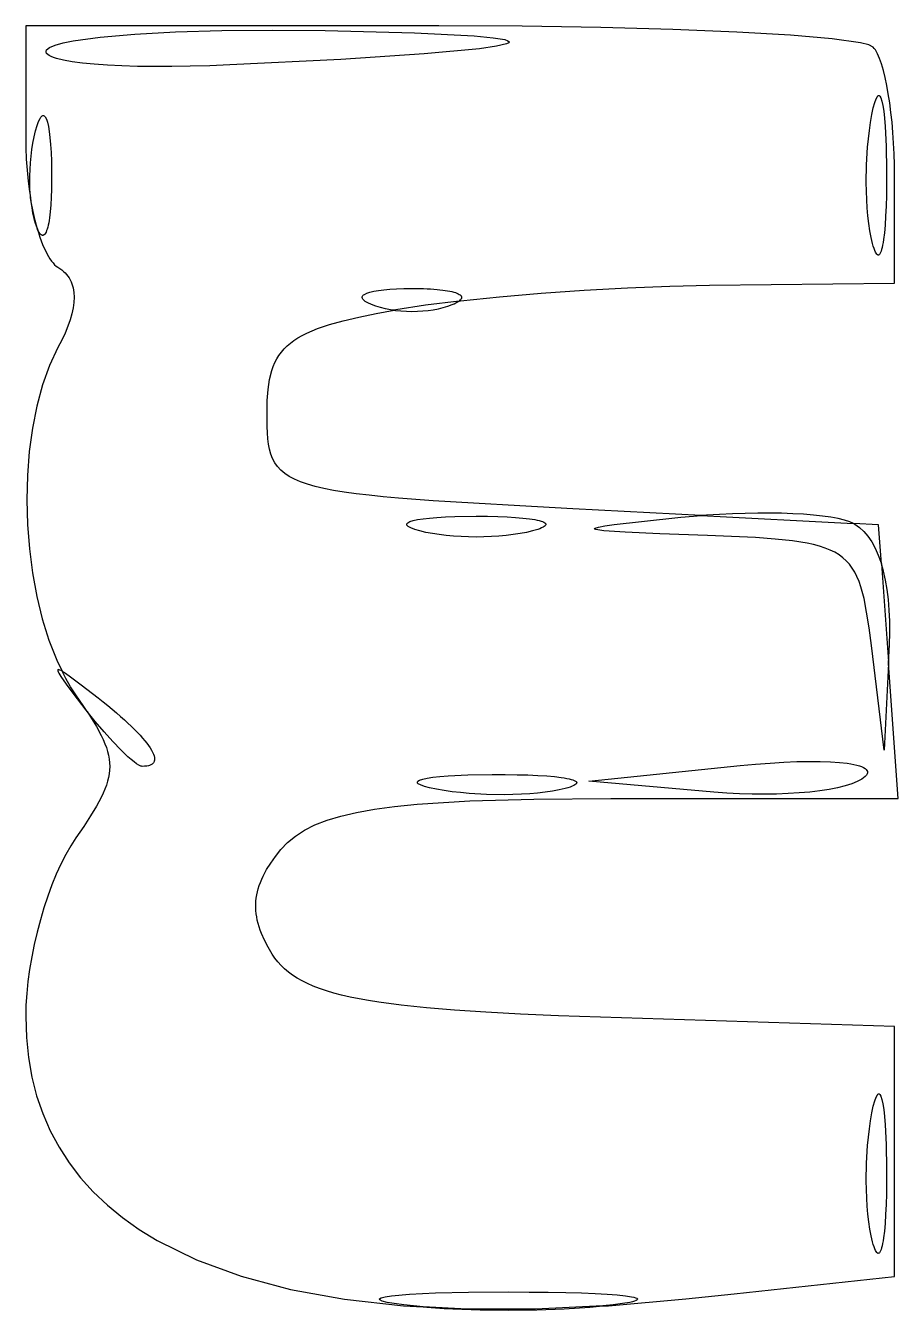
# Model space of a CAD drawing. Extents: x 70.3 to 133.4, y -81.7 to -32.
# Drawn here: x 76.3237 to 76.5389, y -64.9423 to -64.6257 of the extents above; entities that cross this region are included whole.
import ezdxf

# ---------------------------------------------------------------- set-up
doc = ezdxf.new("R2010")
doc.units = 0
doc.layers.add('BLACK', color=7, linetype='CONTINUOUS')

msp = doc.modelspace()

# ---------------------------------------------------------------- linework, layer by layer
at = {"layer": 'BLACK', "linetype": 'CONTINUOUS'}
for p, q in [((76.323661, -64.625686), (76.323661, -64.652999)), ((76.425525, -64.625686), (76.323661, -64.625686)), ((76.446095, -64.625794), (76.425525, -64.625686)), ((76.465495, -64.626104), (76.446095, -64.625794)), ((76.483283, -64.626593), (76.465495, -64.626104)), ((76.332867, -64.629928), (76.335401, -64.629422)), ((76.335401, -64.629422), (76.342042, -64.628521)), ((76.342042, -64.628521), (76.350546, -64.627784)), ((76.350546, -64.627784), (76.360631, -64.627232)), ((76.360631, -64.627232), (76.372014, -64.626883)), ((76.372014, -64.626883), (76.384415, -64.626758)), ((76.384415, -64.626758), (76.397551, -64.626876)), ((76.397551, -64.626876), (76.397551, -64.626875)), ((76.397551, -64.626875), (76.419536, -64.627446)), ((76.419536, -64.627446), (76.434267, -64.628205)), ((76.434267, -64.628205), (76.438932, -64.628648)), ((76.438932, -64.628648), (76.441809, -64.629128)), ((76.441809, -64.629128), (76.442579, -64.629382)), ((76.442579, -64.629382), (76.442905, -64.629644)), ((76.499021, -64.627241), (76.483283, -64.626593)), ((76.51227, -64.628024), (76.499021, -64.627241)), ((76.522589, -64.628923), (76.51227, -64.628024)), ((76.529539, -64.629915), (76.522589, -64.628923)), ((76.328707, -64.631941), (76.328833, -64.631639)), ((76.32871, -64.632234), (76.328707, -64.631941)), ((76.328837, -64.632517), (76.32871, -64.632234)), ((76.328833, -64.631639), (76.329548, -64.631039)), ((76.329087, -64.63279), (76.328837, -64.632517)), ((76.329548, -64.631039), (76.330904, -64.630468)), ((76.330904, -64.630468), (76.332867, -64.629928)), ((76.421965, -64.632644), (76.401414, -64.633985)), ((76.435591, -64.631372), (76.421965, -64.632644)), ((76.439788, -64.630769), (76.435591, -64.631372)), ((76.442228, -64.630192), (76.439788, -64.630769)), ((76.442787, -64.629914), (76.442228, -64.630192)), ((76.442905, -64.629644), (76.442787, -64.629914)), ((76.531614, -64.630439), (76.529539, -64.629915)), ((76.532681, -64.630978), (76.531614, -64.630439)), ((76.532952, -64.631283), (76.532681, -64.630978)), ((76.53322, -64.631654), (76.532952, -64.631283)), ((76.533744, -64.632581), (76.53322, -64.631654)), ((76.53425, -64.633741), (76.533744, -64.632581)), ((76.329456, -64.633052), (76.329087, -64.63279)), ((76.329942, -64.633304), (76.329456, -64.633052)), ((76.330542, -64.633545), (76.329942, -64.633304)), ((76.331252, -64.633775), (76.330542, -64.633545)), ((76.332994, -64.634202), (76.331252, -64.633775)), ((76.335143, -64.634581), (76.332994, -64.634202)), ((76.337678, -64.634911), (76.335143, -64.634581)), ((76.340575, -64.635191), (76.337678, -64.634911)), ((76.343811, -64.635418), (76.340575, -64.635191)), ((76.347363, -64.635591), (76.343811, -64.635418)), ((76.351207, -64.635706), (76.347363, -64.635591)), ((76.355321, -64.635764), (76.351207, -64.635706)), ((76.35968, -64.635761), (76.355321, -64.635764)), ((76.364263, -64.635696), (76.35968, -64.635761)), ((76.369046, -64.635567), (76.364263, -64.635696)), ((76.374005, -64.635371), (76.369046, -64.635567)), ((76.401414, -64.633985), (76.374005, -64.635371)), ((76.534736, -64.63512), (76.53425, -64.633741)), ((76.535198, -64.6367), (76.534736, -64.63512)), ((76.535635, -64.638466), (76.535198, -64.6367)), ((76.536042, -64.6404), (76.535635, -64.638466)), ((76.536418, -64.642487), (76.536042, -64.6404)), ((76.532712, -64.645943), (76.533056, -64.644649)), ((76.533056, -64.644649), (76.53339, -64.643717)), ((76.53339, -64.643717), (76.533712, -64.643142)), ((76.533712, -64.643142), (76.533868, -64.642985)), ((76.533868, -64.642985), (76.53402, -64.642915)), ((76.53402, -64.642915), (76.534169, -64.64293)), ((76.534169, -64.64293), (76.534313, -64.643029)), ((76.534313, -64.643029), (76.534588, -64.643479)), ((76.534588, -64.643479), (76.534844, -64.644255)), ((76.534844, -64.644255), (76.535079, -64.645352)), ((76.536761, -64.644711), (76.536418, -64.642487)), ((76.537066, -64.647054), (76.536761, -64.644711)), ((76.327196, -64.648546), (76.327371, -64.64827)), ((76.327371, -64.64827), (76.327542, -64.648061)), ((76.327542, -64.648061), (76.32771, -64.647918)), ((76.32771, -64.647918), (76.327874, -64.64784)), ((76.327874, -64.64784), (76.328034, -64.647827)), ((76.328034, -64.647827), (76.328191, -64.647878)), ((76.328191, -64.647878), (76.328342, -64.647993)), ((76.328342, -64.647993), (76.328489, -64.648171)), ((76.328489, -64.648171), (76.328769, -64.648712)), ((76.532026, -64.649507), (76.532359, -64.647607)), ((76.532359, -64.647607), (76.532712, -64.645943)), ((76.535079, -64.645352), (76.53529, -64.646762)), ((76.53529, -64.646762), (76.535477, -64.648478)), ((76.535477, -64.648478), (76.535637, -64.650494)), ((76.537332, -64.649502), (76.537066, -64.647054)), ((76.325745, -64.653115), (76.326097, -64.651634)), ((76.326097, -64.651634), (76.326098, -64.651634)), ((76.326098, -64.651634), (76.326472, -64.650327)), ((76.326472, -64.650327), (76.326839, -64.649299)), ((76.326839, -64.649299), (76.327196, -64.648546)), ((76.328769, -64.648712), (76.329026, -64.649497)), ((76.329026, -64.649497), (76.32926, -64.650522)), ((76.32926, -64.650522), (76.329468, -64.65178)), ((76.531499, -64.653553), (76.531739, -64.651495)), ((76.531739, -64.651495), (76.532026, -64.649507)), ((76.535637, -64.650494), (76.535868, -64.655394)), ((76.537555, -64.652037), (76.537332, -64.649502)), ((76.323661, -64.652999), (76.323702, -64.655807)), ((76.325191, -64.656239), (76.325443, -64.654654)), ((76.325443, -64.654654), (76.325745, -64.653115)), ((76.329468, -64.65178), (76.329648, -64.653267)), ((76.329648, -64.653267), (76.329799, -64.654978)), ((76.531304, -64.655666), (76.531499, -64.653553)), ((76.537734, -64.654643), (76.537555, -64.652037)), ((76.537865, -64.657305), (76.537734, -64.654643)), ((76.323702, -64.655807), (76.323823, -64.658586)), ((76.324836, -64.659497), (76.324989, -64.657857)), ((76.324989, -64.657857), (76.325191, -64.656239)), ((76.329799, -64.654978), (76.329917, -64.656908)), ((76.329917, -64.656908), (76.330002, -64.659052)), ((76.531052, -64.659991), (76.531304, -64.655666)), ((76.535868, -64.655394), (76.535971, -64.661405)), ((76.537945, -64.660005), (76.537865, -64.657305)), ((76.323823, -64.658586), (76.32402, -64.66132)), ((76.324679, -64.662791), (76.324733, -64.661146)), ((76.324733, -64.661146), (76.324836, -64.659497)), ((76.330002, -64.659052), (76.330051, -64.661405)), ((76.530982, -64.664339), (76.531052, -64.659991)), ((76.537973, -64.662728), (76.537945, -64.660005)), ((76.32402, -64.66132), (76.324289, -64.663992)), ((76.324289, -64.663992), (76.324625, -64.666586)), ((76.324675, -64.664422), (76.324679, -64.662791)), ((76.330061, -64.66378), (76.330029, -64.665989)), ((76.330051, -64.661405), (76.330061, -64.66378)), ((76.535971, -64.661405), (76.535969, -64.664568)), ((76.537973, -64.689186), (76.537973, -64.662728)), ((76.324625, -64.666586), (76.324852, -64.668004)), ((76.324719, -64.666024), (76.324675, -64.664422)), ((76.324813, -64.667587), (76.324719, -64.666024)), ((76.330029, -64.665989), (76.32996, -64.668025)), ((76.531095, -64.668579), (76.530982, -64.664339)), ((76.535969, -64.664568), (76.53593, -64.667501)), ((76.324852, -64.668004), (76.324813, -64.667587)), ((76.325025, -64.669085), (76.324852, -64.668004)), ((76.324852, -64.668004), (76.324955, -64.669098)), ((76.324955, -64.669098), (76.325146, -64.670545)), ((76.325484, -64.671473), (76.325025, -64.669085)), ((76.325146, -64.670545), (76.325385, -64.671916)), ((76.329853, -64.66988), (76.329712, -64.671548)), ((76.32996, -64.668025), (76.329853, -64.66988)), ((76.531219, -64.670619), (76.531095, -64.668579)), ((76.531389, -64.672583), (76.531219, -64.670619)), ((76.535855, -64.670196), (76.535748, -64.672644)), ((76.53593, -64.667501), (76.535855, -64.670196)), ((76.325385, -64.671916), (76.325672, -64.673198)), ((76.325999, -64.673734), (76.325484, -64.671473)), ((76.325672, -64.673198), (76.326008, -64.674379)), ((76.326563, -64.675844), (76.325999, -64.673734)), ((76.329439, -64.673682), (76.329332, -64.674291)), ((76.329538, -64.673021), (76.329439, -64.673682)), ((76.329629, -64.672309), (76.329538, -64.673021)), ((76.329712, -64.671548), (76.329629, -64.672309)), ((76.531604, -64.674455), (76.531389, -64.672583)), ((76.535748, -64.672644), (76.53561, -64.674835)), ((76.326008, -64.674379), (76.326392, -64.675447)), ((76.326392, -64.675447), (76.326563, -64.675844)), ((76.326594, -64.675917), (76.326563, -64.675844)), ((76.326563, -64.675844), (76.326564, -64.675849)), ((76.326564, -64.675849), (76.327178, -64.677804)), ((76.326793, -64.676319), (76.326594, -64.675917)), ((76.326989, -64.676654), (76.326793, -64.676319)), ((76.32718, -64.676924), (76.326989, -64.676654)), ((76.327368, -64.677128), (76.32718, -64.676924)), ((76.328548, -64.676819), (76.328395, -64.677043)), ((76.328695, -64.676537), (76.328548, -64.676819)), ((76.328835, -64.676198), (76.328695, -64.676537)), ((76.32897, -64.675803), (76.328835, -64.676198)), ((76.329098, -64.675353), (76.32897, -64.675803)), ((76.329218, -64.674849), (76.329098, -64.675353)), ((76.329332, -64.674291), (76.329218, -64.674849)), ((76.531864, -64.676219), (76.531604, -64.674455)), ((76.532169, -64.677858), (76.531864, -64.676219)), ((76.535442, -64.67676), (76.535245, -64.67841)), ((76.53561, -64.674835), (76.535442, -64.67676)), ((76.327178, -64.677804), (76.327834, -64.679582)), ((76.327551, -64.677269), (76.327368, -64.677128)), ((76.327641, -64.677316), (76.327551, -64.677269)), ((76.32773, -64.677346), (76.327641, -64.677316)), ((76.327817, -64.677362), (76.32773, -64.677346)), ((76.327904, -64.677362), (76.327817, -64.677362)), ((76.327834, -64.679582), (76.328529, -64.681166)), ((76.327989, -64.677346), (76.327904, -64.677362)), ((76.328073, -64.677316), (76.327989, -64.677346)), ((76.328155, -64.67727), (76.328073, -64.677316)), ((76.328237, -64.677209), (76.328155, -64.67727)), ((76.328395, -64.677043), (76.328237, -64.677209)), ((76.532519, -64.679357), (76.532169, -64.677858)), ((76.532704, -64.680023), (76.532519, -64.679357)), ((76.532887, -64.680598), (76.532704, -64.680023)), ((76.535023, -64.679775), (76.534903, -64.680348)), ((76.535138, -64.679129), (76.535023, -64.679775)), ((76.535245, -64.67841), (76.535138, -64.679129)), ((76.328529, -64.681166), (76.329259, -64.682539)), ((76.329259, -64.682539), (76.329636, -64.683141)), ((76.329636, -64.683141), (76.330021, -64.683685)), ((76.533066, -64.681083), (76.532887, -64.680598)), ((76.533242, -64.681481), (76.533066, -64.681083)), ((76.533414, -64.681791), (76.533242, -64.681481)), ((76.533583, -64.682015), (76.533414, -64.681791)), ((76.533748, -64.682154), (76.533583, -64.682015)), ((76.533829, -64.682192), (76.533748, -64.682154)), ((76.533909, -64.682209), (76.533829, -64.682192)), ((76.533988, -64.682206), (76.533909, -64.682209)), ((76.534066, -64.682182), (76.533988, -64.682206)), ((76.534143, -64.682138), (76.534066, -64.682182)), ((76.534218, -64.682073), (76.534143, -64.682138)), ((76.534365, -64.681884), (76.534218, -64.682073)), ((76.534508, -64.681616), (76.534365, -64.681884)), ((76.534645, -64.68127), (76.534508, -64.681616)), ((76.534777, -64.680847), (76.534645, -64.68127)), ((76.534903, -64.680348), (76.534777, -64.680847)), ((76.330021, -64.683685), (76.330412, -64.684168)), ((76.330412, -64.684168), (76.330809, -64.684588)), ((76.330809, -64.684588), (76.331211, -64.684943)), ((76.331211, -64.684943), (76.331619, -64.685231)), ((76.331619, -64.685231), (76.332103, -64.685549)), ((76.332103, -64.685549), (76.332555, -64.685886)), ((76.332555, -64.685886), (76.332975, -64.686242)), ((76.332975, -64.686242), (76.333365, -64.686617)), ((76.333365, -64.686617), (76.333724, -64.687012)), ((76.333724, -64.687012), (76.334051, -64.687426)), ((76.334051, -64.687426), (76.334347, -64.68786)), ((76.334347, -64.68786), (76.334612, -64.688312)), ((76.334612, -64.688312), (76.334846, -64.688784)), ((76.334846, -64.688784), (76.335049, -64.689276)), ((76.335049, -64.689276), (76.33522, -64.689786)), ((76.482516, -64.68985), (76.492332, -64.689644)), ((76.492332, -64.689644), (76.537973, -64.689186)), ((76.33522, -64.689786), (76.33536, -64.690316)), ((76.33536, -64.690316), (76.335469, -64.690866)), ((76.335469, -64.690866), (76.335547, -64.691435)), ((76.335547, -64.691435), (76.33561, -64.692631)), ((76.33561, -64.692631), (76.335547, -64.693905)), ((76.406662, -64.692712), (76.406674, -64.692539)), ((76.406702, -64.692889), (76.406662, -64.692712)), ((76.406674, -64.692539), (76.406737, -64.692371)), ((76.406737, -64.692371), (76.406852, -64.692209)), ((76.406852, -64.692209), (76.407018, -64.692052)), ((76.407018, -64.692052), (76.407233, -64.691901)), ((76.407233, -64.691901), (76.40781, -64.691616)), ((76.40781, -64.691616), (76.40858, -64.691357)), ((76.40858, -64.691357), (76.409536, -64.691126)), ((76.409536, -64.691126), (76.410674, -64.690925)), ((76.410674, -64.690925), (76.411988, -64.690756)), ((76.411988, -64.690756), (76.413474, -64.69062)), ((76.413474, -64.69062), (76.415127, -64.690521)), ((76.415127, -64.690521), (76.416941, -64.69046)), ((76.416941, -64.69046), (76.418911, -64.69044)), ((76.418911, -64.69044), (76.420881, -64.69046)), ((76.420881, -64.69046), (76.421807, -64.690486)), ((76.421807, -64.690486), (76.422694, -64.690521)), ((76.422694, -64.690521), (76.423541, -64.690566)), ((76.423541, -64.690566), (76.424347, -64.69062)), ((76.424347, -64.69062), (76.425111, -64.690684)), ((76.425111, -64.690684), (76.425833, -64.690756)), ((76.425833, -64.690756), (76.426512, -64.690836)), ((76.426512, -64.690836), (76.427147, -64.690925)), ((76.427147, -64.690925), (76.427738, -64.691021)), ((76.427738, -64.691021), (76.428285, -64.691126)), ((76.428285, -64.691126), (76.428786, -64.691238)), ((76.428786, -64.691238), (76.429241, -64.691357)), ((76.429241, -64.691357), (76.42965, -64.691483)), ((76.42965, -64.691483), (76.430011, -64.691616)), ((76.430011, -64.691616), (76.430324, -64.691755)), ((76.430324, -64.691755), (76.430588, -64.691901)), ((76.430588, -64.691901), (76.430803, -64.692052)), ((76.430803, -64.692052), (76.430969, -64.692209)), ((76.430871, -64.693509), (76.440484, -64.692511)), ((76.430969, -64.692209), (76.431033, -64.69229)), ((76.431033, -64.69229), (76.431084, -64.692371)), ((76.431084, -64.692371), (76.431122, -64.692455)), ((76.431146, -64.6928), (76.431119, -64.692889)), ((76.431122, -64.692455), (76.431147, -64.692539)), ((76.431159, -64.692712), (76.431146, -64.6928)), ((76.431147, -64.692539), (76.43116, -64.692625)), ((76.43116, -64.692625), (76.431159, -64.692712)), ((76.440484, -64.692511), (76.450772, -64.691621)), ((76.450772, -64.691621), (76.461419, -64.690864)), ((76.461419, -64.690864), (76.472106, -64.690265)), ((76.472106, -64.690265), (76.482516, -64.68985)), ((76.33536, -64.695258), (76.335049, -64.696688)), ((76.335547, -64.693905), (76.33536, -64.695258)), ((76.406795, -64.69307), (76.406702, -64.692889)), ((76.406943, -64.693256), (76.406795, -64.69307)), ((76.407144, -64.693446), (76.406943, -64.693256)), ((76.407401, -64.693639), (76.407144, -64.693446)), ((76.408081, -64.694035), (76.407401, -64.693639)), ((76.408989, -64.694443), (76.408081, -64.694035)), ((76.410051, -64.69483), (76.408989, -64.694443)), ((76.411184, -64.695166), (76.410051, -64.69483)), ((76.410135, -64.696621), (76.414526, -64.695808)), ((76.412379, -64.69545), (76.411184, -64.695166)), ((76.413624, -64.695682), (76.412379, -64.69545)), ((76.414526, -64.695808), (76.413624, -64.695682)), ((76.414942, -64.695731), (76.414526, -64.695808)), ((76.414526, -64.695808), (76.41491, -64.695862)), ((76.41491, -64.695862), (76.416227, -64.695991)), ((76.422251, -64.694591), (76.414942, -64.695731)), ((76.421594, -64.695991), (76.422911, -64.695862)), ((76.430537, -64.693551), (76.422251, -64.694591)), ((76.422911, -64.695862), (76.424197, -64.695682)), ((76.424197, -64.695682), (76.425442, -64.69545)), ((76.425442, -64.69545), (76.426637, -64.695166)), ((76.426637, -64.695166), (76.42777, -64.69483)), ((76.42777, -64.69483), (76.428832, -64.694443)), ((76.428832, -64.694443), (76.429315, -64.694238)), ((76.429315, -64.694238), (76.42974, -64.694035)), ((76.42974, -64.694035), (76.430108, -64.693836)), ((76.430108, -64.693836), (76.43042, -64.693639)), ((76.43042, -64.693639), (76.430537, -64.693551)), ((76.430677, -64.693446), (76.430537, -64.693551)), ((76.430537, -64.693551), (76.430871, -64.693509)), ((76.430878, -64.693256), (76.430677, -64.693446)), ((76.431026, -64.69307), (76.430878, -64.693256)), ((76.431079, -64.692979), (76.431026, -64.69307)), ((76.431119, -64.692889), (76.431079, -64.692979)), ((76.334612, -64.698197), (76.334051, -64.699785)), ((76.335049, -64.696688), (76.334612, -64.698197)), ((76.398588, -64.699354), (76.401984, -64.698412)), ((76.401984, -64.698412), (76.405824, -64.697508)), ((76.405824, -64.697508), (76.410135, -64.696621)), ((76.416227, -64.695991), (76.417563, -64.696069)), ((76.417563, -64.696069), (76.41891, -64.696095)), ((76.41891, -64.696095), (76.420258, -64.696069)), ((76.420258, -64.696069), (76.421594, -64.695991)), ((76.333365, -64.701452), (76.332555, -64.703197)), ((76.334051, -64.699785), (76.333365, -64.701452)), ((76.390813, -64.702612), (76.391876, -64.702009)), ((76.391876, -64.702009), (76.393028, -64.701433)), ((76.393028, -64.701433), (76.395611, -64.700354)), ((76.395611, -64.700354), (76.398588, -64.699354)), ((76.331619, -64.705021), (76.329561, -64.709413)), ((76.332555, -64.703197), (76.331619, -64.705021)), ((76.386715, -64.706128), (76.387383, -64.70535)), ((76.387383, -64.70535), (76.388123, -64.704611)), ((76.388123, -64.704611), (76.38894, -64.703911)), ((76.38894, -64.703911), (76.389835, -64.703245)), ((76.389835, -64.703245), (76.390813, -64.702612)), ((76.385116, -64.70873), (76.385585, -64.707816)), ((76.385585, -64.707816), (76.386117, -64.706949)), ((76.386117, -64.706949), (76.386715, -64.706128)), ((76.329561, -64.709413), (76.327829, -64.714238)), ((76.383808, -64.712918), (76.384355, -64.710713)), ((76.384355, -64.710713), (76.384707, -64.709695)), ((76.384707, -64.709695), (76.385116, -64.70873)), ((76.327829, -64.714238), (76.326421, -64.71943)), ((76.383448, -64.715366), (76.383808, -64.712918)), ((76.383192, -64.721071), (76.383252, -64.718076)), ((76.383252, -64.718076), (76.383448, -64.715366)), ((76.326421, -64.71943), (76.325333, -64.724925)), ((76.383226, -64.724479), (76.383192, -64.721071)), ((76.383289, -64.726027), (76.383226, -64.724479)), ((76.325333, -64.724925), (76.324561, -64.730655)), ((76.383399, -64.727477), (76.383289, -64.726027)), ((76.38357, -64.728833), (76.383399, -64.727477)), ((76.324561, -64.730655), (76.324103, -64.736558)), ((76.383815, -64.730099), (76.38357, -64.728833)), ((76.384146, -64.731279), (76.383815, -64.730099)), ((76.384576, -64.732376), (76.384146, -64.731279)), ((76.38512, -64.733396), (76.384576, -64.732376)), ((76.385789, -64.734342), (76.38512, -64.733396)), ((76.324103, -64.736558), (76.323955, -64.742566)), ((76.386596, -64.735219), (76.385789, -64.734342)), ((76.387555, -64.736029), (76.386596, -64.735219)), ((76.388679, -64.736779), (76.387555, -64.736029)), ((76.38998, -64.73747), (76.388679, -64.736779)), ((76.391472, -64.738109), (76.38998, -64.73747)), ((76.393168, -64.738698), (76.391472, -64.738109)), ((76.39508, -64.739241), (76.393168, -64.738698)), ((76.397222, -64.739744), (76.39508, -64.739241)), ((76.399606, -64.74021), (76.397222, -64.739744)), ((76.402246, -64.740642), (76.399606, -64.74021)), ((76.323955, -64.742566), (76.324113, -64.748614)), ((76.405155, -64.741046), (76.402246, -64.740642)), ((76.408345, -64.741425), (76.405155, -64.741046)), ((76.41183, -64.741783), (76.408345, -64.741425)), ((76.415623, -64.742125), (76.41183, -64.741783)), ((76.424183, -64.742775), (76.415623, -64.742125)), ((76.434129, -64.743407), (76.424183, -64.742775)), ((76.445566, -64.744054), (76.434129, -64.743407)), ((76.429488, -64.746664), (76.434786, -64.74659)), ((76.434786, -64.74659), (76.437543, -64.746609)), ((76.437543, -64.746609), (76.440083, -64.746664)), ((76.458598, -64.744749), (76.445566, -64.744054)), ((76.490221, -64.746413), (76.458598, -64.744749)), ((76.48523, -64.746854), (76.488405, -64.746554)), ((76.488405, -64.746554), (76.490221, -64.746413)), ((76.491603, -64.746306), (76.490221, -64.746413)), ((76.490221, -64.746413), (76.527846, -64.748393)), ((76.497985, -64.745961), (76.491603, -64.746306)), ((76.504206, -64.745817), (76.497985, -64.745961)), ((76.510094, -64.745868), (76.504206, -64.745817)), ((76.51286, -64.745966), (76.510094, -64.745868)), ((76.515478, -64.746111), (76.51286, -64.745966)), ((76.517928, -64.746302), (76.515478, -64.746111)), ((76.520188, -64.74654), (76.517928, -64.746302)), ((76.522237, -64.746823), (76.520188, -64.74654)), ((76.324113, -64.748614), (76.324575, -64.754637)), ((76.417637, -64.74865), (76.417654, -64.748494)), ((76.417693, -64.748811), (76.417637, -64.74865)), ((76.417654, -64.748494), (76.417743, -64.748342)), ((76.417824, -64.748976), (76.417693, -64.748811)), ((76.417743, -64.748342), (76.417904, -64.748194)), ((76.41803, -64.749144), (76.417824, -64.748976)), ((76.417904, -64.748194), (76.418437, -64.747915)), ((76.418671, -64.749491), (76.41803, -64.749144)), ((76.418437, -64.747915), (76.419245, -64.747657)), ((76.419624, -64.749851), (76.418671, -64.749491)), ((76.419245, -64.747657), (76.420323, -64.747422)), ((76.420323, -64.747422), (76.421661, -64.747212)), ((76.421661, -64.747212), (76.423254, -64.74703)), ((76.423254, -64.74703), (76.425095, -64.746877)), ((76.425095, -64.746877), (76.427175, -64.746754)), ((76.427175, -64.746754), (76.429488, -64.746664)), ((76.440083, -64.746664), (76.442396, -64.746754)), ((76.442396, -64.746754), (76.444476, -64.746877)), ((76.444476, -64.746877), (76.446317, -64.74703)), ((76.446317, -64.74703), (76.44791, -64.747212)), ((76.44791, -64.747212), (76.448611, -64.747314)), ((76.448611, -64.747314), (76.449248, -64.747422)), ((76.449248, -64.747422), (76.44982, -64.747536)), ((76.44982, -64.747536), (76.450326, -64.747657)), ((76.450463, -64.749669), (76.449947, -64.749851)), ((76.450326, -64.747657), (76.450764, -64.747783)), ((76.4509, -64.749491), (76.450463, -64.749669)), ((76.450764, -64.747783), (76.451134, -64.747915)), ((76.451259, -64.749316), (76.4509, -64.749491)), ((76.451134, -64.747915), (76.451436, -64.748052)), ((76.451541, -64.749144), (76.451259, -64.749316)), ((76.451436, -64.748052), (76.451667, -64.748194)), ((76.451747, -64.748976), (76.451541, -64.749144)), ((76.451667, -64.748194), (76.451828, -64.748342)), ((76.451878, -64.748811), (76.451747, -64.748976)), ((76.451828, -64.748342), (76.451882, -64.748417)), ((76.451915, -64.74873), (76.451878, -64.748811)), ((76.451882, -64.748417), (76.451917, -64.748494)), ((76.451934, -64.74865), (76.451915, -64.74873)), ((76.451917, -64.748494), (76.451935, -64.748571)), ((76.451935, -64.748571), (76.451934, -64.74865)), ((76.463985, -64.749651), (76.46411, -64.749534)), ((76.46405, -64.749763), (76.463985, -64.749651)), ((76.464306, -64.74987), (76.46405, -64.749763)), ((76.46411, -64.749534), (76.464926, -64.749277)), ((76.464926, -64.749277), (76.466491, -64.748988)), ((76.466491, -64.748988), (76.468795, -64.748661)), ((76.468795, -64.748661), (76.475585, -64.747869)), ((76.475585, -64.747869), (76.48523, -64.746854)), ((76.524053, -64.747151), (76.522237, -64.746823)), ((76.525615, -64.747523), (76.524053, -64.747151)), ((76.526902, -64.747939), (76.525615, -64.747523)), ((76.527846, -64.748393), (76.526902, -64.747939)), ((76.527846, -64.748393), (76.528135, -64.748533)), ((76.534004, -64.748718), (76.527846, -64.748393)), ((76.528135, -64.748533), (76.529297, -64.749334)), ((76.529297, -64.749334), (76.530385, -64.750335)), ((76.5347, -64.758331), (76.534004, -64.748718)), ((76.420895, -64.75022), (76.419624, -64.749851)), ((76.422382, -64.750571), (76.420895, -64.75022)), ((76.423969, -64.750875), (76.422382, -64.750571)), ((76.425641, -64.751133), (76.423969, -64.750875)), ((76.427384, -64.751343), (76.425641, -64.751133)), ((76.429185, -64.751507), (76.427384, -64.751343)), ((76.431028, -64.751624), (76.429185, -64.751507)), ((76.4329, -64.751694), (76.431028, -64.751624)), ((76.434786, -64.751718), (76.4329, -64.751694)), ((76.436671, -64.751694), (76.434786, -64.751718)), ((76.438543, -64.751624), (76.436671, -64.751694)), ((76.440386, -64.751507), (76.438543, -64.751624)), ((76.442187, -64.751343), (76.440386, -64.751507)), ((76.44393, -64.751133), (76.442187, -64.751343)), ((76.445602, -64.750875), (76.44393, -64.751133)), ((76.447189, -64.750571), (76.445602, -64.750875)), ((76.448676, -64.75022), (76.447189, -64.750571)), ((76.449352, -64.750034), (76.448676, -64.75022)), ((76.449947, -64.749851), (76.449352, -64.750034)), ((76.464754, -64.749973), (76.464306, -64.74987)), ((76.466233, -64.750167), (76.464754, -64.749973)), ((76.471545, -64.750535), (76.466233, -64.750167)), ((76.480054, -64.750915), (76.471545, -64.750535)), ((76.49183, -64.751352), (76.480054, -64.750915)), ((76.503686, -64.75187), (76.49183, -64.751352)), ((76.508547, -64.75221), (76.503686, -64.75187)), ((76.512766, -64.752651), (76.508547, -64.75221)), ((76.516395, -64.753227), (76.512766, -64.752651)), ((76.530385, -64.750335), (76.531397, -64.75153)), ((76.531397, -64.75153), (76.532329, -64.75291)), ((76.532329, -64.75291), (76.533181, -64.754469)), ((76.324575, -64.754637), (76.325337, -64.76057)), ((76.518004, -64.753577), (76.516395, -64.753227)), ((76.519486, -64.753974), (76.518004, -64.753577)), ((76.520845, -64.754422), (76.519486, -64.753974)), ((76.52209, -64.754926), (76.520845, -64.754422)), ((76.523227, -64.755489), (76.52209, -64.754926)), ((76.524261, -64.756118), (76.523227, -64.755489)), ((76.5252, -64.756814), (76.524261, -64.756118)), ((76.533181, -64.754469), (76.533949, -64.756199)), ((76.52605, -64.757584), (76.5252, -64.756814)), ((76.526817, -64.758432), (76.52605, -64.757584)), ((76.527508, -64.759361), (76.526817, -64.758432)), ((76.533949, -64.756199), (76.534631, -64.758092)), ((76.534631, -64.758092), (76.5347, -64.758331)), ((76.5347, -64.758331), (76.536445, -64.782452)), ((76.535224, -64.760141), (76.5347, -64.758331)), ((76.325337, -64.76057), (76.326395, -64.766348)), ((76.528129, -64.760377), (76.527508, -64.759361)), ((76.528688, -64.761483), (76.528129, -64.760377)), ((76.52919, -64.762684), (76.528688, -64.761483)), ((76.535727, -64.762339), (76.535224, -64.760141)), ((76.536137, -64.764678), (76.535727, -64.762339)), ((76.529641, -64.763984), (76.52919, -64.762684)), ((76.530421, -64.7669), (76.529641, -64.763984)), ((76.536451, -64.767151), (76.536137, -64.764678)), ((76.326395, -64.766348), (76.327747, -64.771904)), ((76.531077, -64.770265), (76.530421, -64.7669)), ((76.536667, -64.769751), (76.536451, -64.767151)), ((76.327747, -64.771904), (76.329388, -64.777173)), ((76.531664, -64.774114), (76.531077, -64.770265)), ((76.536783, -64.772469), (76.536667, -64.769751)), ((76.532231, -64.778483), (76.531664, -64.774114)), ((76.536796, -64.7753), (76.536783, -64.772469)), ((76.329388, -64.777173), (76.331316, -64.78209)), ((76.536477, -64.782885), (76.536703, -64.778234)), ((76.536703, -64.778234), (76.536796, -64.7753)), ((76.535433, -64.80428), (76.532231, -64.778483)), ((76.331316, -64.78209), (76.332632, -64.784769)), ((76.331598, -64.784436), (76.331554, -64.784546)), ((76.331554, -64.784546), (76.331575, -64.784722)), ((76.331708, -64.784392), (76.331598, -64.784436)), ((76.331884, -64.784414), (76.331708, -64.784392)), ((76.332126, -64.7845), (76.331884, -64.784414)), ((76.332436, -64.784651), (76.332126, -64.7845)), ((76.536477, -64.782885), (76.535433, -64.80428)), ((76.536445, -64.782452), (76.536477, -64.782885)), ((76.538886, -64.816186), (76.536477, -64.782885)), ((76.331575, -64.784722), (76.331662, -64.784965)), ((76.331662, -64.784965), (76.331813, -64.785274)), ((76.331813, -64.785274), (76.332307, -64.786096)), ((76.332307, -64.786096), (76.333055, -64.78719)), ((76.332632, -64.784769), (76.332436, -64.784651)), ((76.333526, -64.78659), (76.332632, -64.784769)), ((76.332632, -64.784769), (76.333257, -64.785146)), ((76.333055, -64.78719), (76.334054, -64.788561)), ((76.333257, -64.785146), (76.334352, -64.785894)), ((76.334737, -64.788663), (76.333526, -64.78659)), ((76.334352, -64.785894), (76.335722, -64.786893)), ((76.335722, -64.786893), (76.337372, -64.788139)), ((76.334054, -64.788561), (76.3353, -64.79021)), ((76.336017, -64.790608), (76.334737, -64.788663)), ((76.3353, -64.79021), (76.338523, -64.794358)), ((76.337983, -64.79346), (76.336017, -64.790608)), ((76.337372, -64.788139), (76.34152, -64.791361)), ((76.338794, -64.794695), (76.337983, -64.79346)), ((76.34152, -64.791361), (76.342733, -64.792322)), ((76.342733, -64.792322), (76.343893, -64.79326)), ((76.343893, -64.79326), (76.344999, -64.794174)), ((76.338523, -64.794358), (76.338794, -64.794695)), ((76.340772, -64.797148), (76.338794, -64.794695)), ((76.338794, -64.794695), (76.339687, -64.796053)), ((76.339687, -64.796053), (76.341128, -64.798424)), ((76.342989, -64.799752), (76.340772, -64.797148)), ((76.344999, -64.794174), (76.346052, -64.795064)), ((76.346052, -64.795064), (76.347051, -64.79593)), ((76.347051, -64.79593), (76.347995, -64.79677)), ((76.347995, -64.79677), (76.348884, -64.797586)), ((76.341128, -64.798424), (76.342308, -64.800611)), ((76.345116, -64.802111), (76.342989, -64.799752)), ((76.348884, -64.797586), (76.349719, -64.798375)), ((76.349719, -64.798375), (76.350498, -64.799137)), ((76.350498, -64.799137), (76.351221, -64.799873)), ((76.351221, -64.799873), (76.351889, -64.800581)), ((76.342308, -64.800611), (76.342799, -64.801646)), ((76.342799, -64.801646), (76.343225, -64.80265)), ((76.343225, -64.80265), (76.343585, -64.803625)), ((76.343585, -64.803625), (76.34388, -64.804578)), ((76.347097, -64.804168), (76.345116, -64.802111)), ((76.351889, -64.800581), (76.3525, -64.801262)), ((76.3525, -64.801262), (76.353054, -64.801913)), ((76.353054, -64.801913), (76.353552, -64.802536)), ((76.353552, -64.802536), (76.353992, -64.80313)), ((76.353992, -64.80313), (76.354375, -64.803694)), ((76.34388, -64.804578), (76.34411, -64.805511)), ((76.34411, -64.805511), (76.344273, -64.806431)), ((76.344273, -64.806431), (76.344372, -64.807342)), ((76.348014, -64.805067), (76.347097, -64.804168)), ((76.348874, -64.805868), (76.348014, -64.805067)), ((76.349668, -64.806566), (76.348874, -64.805868)), ((76.35039, -64.807153), (76.349668, -64.806566)), ((76.354375, -64.803694), (76.3547, -64.804227)), ((76.3547, -64.804227), (76.354966, -64.804729)), ((76.354966, -64.804729), (76.355175, -64.8052)), ((76.355175, -64.8052), (76.355324, -64.80564)), ((76.355324, -64.80564), (76.355414, -64.806047)), ((76.355416, -64.806761), (76.355379, -64.806919)), ((76.355414, -64.806047), (76.355437, -64.806238)), ((76.355438, -64.806595), (76.355416, -64.806761)), ((76.355437, -64.806238), (76.355445, -64.806421)), ((76.355445, -64.806421), (76.355438, -64.806595)), ((76.344372, -64.809155), (76.344273, -64.810065)), ((76.344372, -64.807342), (76.344404, -64.808248)), ((76.344404, -64.808248), (76.344372, -64.809155)), ((76.351033, -64.807622), (76.35039, -64.807153)), ((76.351589, -64.807965), (76.351033, -64.807622)), ((76.352052, -64.808177), (76.351589, -64.807965)), ((76.352246, -64.808231), (76.352052, -64.808177)), ((76.352414, -64.808249), (76.352246, -64.808231)), ((76.352995, -64.80823), (76.352414, -64.808249)), ((76.353513, -64.808173), (76.352995, -64.80823)), ((76.353969, -64.808079), (76.353513, -64.808173)), ((76.354174, -64.808018), (76.353969, -64.808079)), ((76.354364, -64.807949), (76.354174, -64.808018)), ((76.354537, -64.80787), (76.354364, -64.807949)), ((76.354696, -64.807782), (76.354537, -64.80787)), ((76.354839, -64.807685), (76.354696, -64.807782)), ((76.354967, -64.807579), (76.354839, -64.807685)), ((76.35508, -64.807464), (76.354967, -64.807579)), ((76.355177, -64.807341), (76.35508, -64.807464)), ((76.35526, -64.807209), (76.355177, -64.807341)), ((76.355327, -64.807068), (76.35526, -64.807209)), ((76.355379, -64.806919), (76.355327, -64.807068)), ((76.462567, -64.811882), (76.499901, -64.808053)), ((76.499901, -64.808053), (76.50367, -64.807697)), ((76.50367, -64.807697), (76.507267, -64.807417)), ((76.507267, -64.807417), (76.510676, -64.807212)), ((76.510676, -64.807212), (76.513882, -64.807081)), ((76.513882, -64.807081), (76.516868, -64.807022)), ((76.516868, -64.807022), (76.519619, -64.807034)), ((76.519619, -64.807034), (76.522119, -64.807115)), ((76.522119, -64.807115), (76.524352, -64.807265)), ((76.524352, -64.807265), (76.526302, -64.807481)), ((76.526302, -64.807481), (76.527166, -64.807614)), ((76.527166, -64.807614), (76.527954, -64.807763)), ((76.527954, -64.807763), (76.528663, -64.807928)), ((76.528663, -64.807928), (76.529291, -64.808108)), ((76.529291, -64.808108), (76.529837, -64.808305)), ((76.529837, -64.808305), (76.530299, -64.808516)), ((76.530299, -64.808516), (76.530674, -64.808743)), ((76.530674, -64.808743), (76.530961, -64.808986)), ((76.530961, -64.808986), (76.531157, -64.809243)), ((76.531157, -64.809243), (76.53126, -64.809515)), ((76.53127, -64.809801), (76.531183, -64.810102)), ((76.53126, -64.809515), (76.53127, -64.809801)), ((76.343585, -64.812872), (76.343225, -64.813847)), ((76.34388, -64.811919), (76.343585, -64.812872)), ((76.34411, -64.810985), (76.34388, -64.811919)), ((76.344273, -64.810065), (76.34411, -64.810985)), ((76.420264, -64.812201), (76.420279, -64.812053)), ((76.420334, -64.812354), (76.420264, -64.812201)), ((76.420279, -64.812053), (76.420379, -64.811909)), ((76.420491, -64.81251), (76.420334, -64.812354)), ((76.420379, -64.811909), (76.420828, -64.811634)), ((76.421067, -64.812832), (76.420491, -64.81251)), ((76.420828, -64.811634), (76.421604, -64.811378)), ((76.421998, -64.813166), (76.421067, -64.812832)), ((76.421604, -64.811378), (76.422701, -64.811143)), ((76.422701, -64.811143), (76.424111, -64.810932)), ((76.424111, -64.810932), (76.425827, -64.810745)), ((76.425827, -64.810745), (76.427843, -64.810585)), ((76.427843, -64.810585), (76.432743, -64.810353)), ((76.432743, -64.810353), (76.438754, -64.810251)), ((76.438754, -64.810251), (76.441917, -64.810253)), ((76.441917, -64.810253), (76.44485, -64.810292)), ((76.44485, -64.810292), (76.447546, -64.810366)), ((76.447546, -64.810366), (76.449993, -64.810473)), ((76.449993, -64.810473), (76.452184, -64.810612)), ((76.452184, -64.810612), (76.454109, -64.81078)), ((76.454109, -64.81078), (76.455759, -64.810976)), ((76.455759, -64.810976), (76.456478, -64.811084)), ((76.456478, -64.811084), (76.457124, -64.811198)), ((76.457124, -64.811198), (76.457698, -64.811319)), ((76.457698, -64.811319), (76.458196, -64.811445)), ((76.458196, -64.811445), (76.458619, -64.811577)), ((76.45883, -64.81298), (76.458433, -64.813156)), ((76.458619, -64.811577), (76.458965, -64.811714)), ((76.45914, -64.812808), (76.45883, -64.81298)), ((76.458965, -64.811714), (76.459233, -64.811856)), ((76.459364, -64.812639), (76.45914, -64.812808)), ((76.459233, -64.811856), (76.459422, -64.812004)), ((76.459503, -64.812474), (76.459364, -64.812639)), ((76.459422, -64.812004), (76.459487, -64.812079)), ((76.459487, -64.812079), (76.459531, -64.812156)), ((76.459541, -64.812392), (76.459503, -64.812474)), ((76.459531, -64.812156), (76.459555, -64.812234)), ((76.459558, -64.812313), (76.459541, -64.812392)), ((76.459555, -64.812234), (76.459558, -64.812313)), ((76.493378, -64.814576), (76.462567, -64.811882)), ((76.525749, -64.813067), (76.523877, -64.813523)), ((76.527387, -64.812559), (76.525749, -64.813067)), ((76.528773, -64.812002), (76.527387, -64.812559)), ((76.529888, -64.811397), (76.528773, -64.812002)), ((76.530712, -64.810747), (76.529888, -64.811397)), ((76.530998, -64.810418), (76.530712, -64.810747)), ((76.531183, -64.810102), (76.530998, -64.810418)), ((76.342308, -64.815886), (76.341128, -64.818073)), ((76.342799, -64.814851), (76.342308, -64.815886)), ((76.343225, -64.813847), (76.342799, -64.814851)), ((76.423292, -64.81351), (76.421998, -64.813166)), ((76.424956, -64.813863), (76.423292, -64.81351)), ((76.426856, -64.814196), (76.424956, -64.813863)), ((76.428844, -64.814482), (76.426856, -64.814196)), ((76.430902, -64.814723), (76.428844, -64.814482)), ((76.433015, -64.814918), (76.430902, -64.814723)), ((76.43734, -64.81517), (76.433015, -64.814918)), ((76.441688, -64.81524), (76.43734, -64.81517)), ((76.445929, -64.815127), (76.441688, -64.81524)), ((76.447968, -64.815002), (76.445929, -64.815127)), ((76.449932, -64.814833), (76.447968, -64.815002)), ((76.449001, -64.816327), (76.467964, -64.816186)), ((76.451804, -64.814618), (76.449932, -64.814833)), ((76.453568, -64.814358), (76.451804, -64.814618)), ((76.455207, -64.814053), (76.453568, -64.814358)), ((76.456706, -64.813703), (76.455207, -64.814053)), ((76.457372, -64.813518), (76.456706, -64.813703)), ((76.457947, -64.813335), (76.457372, -64.813518)), ((76.458433, -64.813156), (76.457947, -64.813335)), ((76.467964, -64.816186), (76.538886, -64.816186)), ((76.496551, -64.814816), (76.493378, -64.814576)), ((76.499701, -64.814984), (76.496551, -64.814816)), ((76.502809, -64.81508), (76.499701, -64.814984)), ((76.505857, -64.815107), (76.502809, -64.81508)), ((76.508824, -64.815067), (76.505857, -64.815107)), ((76.511692, -64.814961), (76.508824, -64.815067)), ((76.514442, -64.814792), (76.511692, -64.814961)), ((76.517055, -64.814562), (76.514442, -64.814792)), ((76.519511, -64.814272), (76.517055, -64.814562)), ((76.521791, -64.813925), (76.519511, -64.814272)), ((76.523877, -64.813523), (76.521791, -64.813925)), ((76.341128, -64.818073), (76.339687, -64.820444)), ((76.405287, -64.819594), (76.409687, -64.818814)), ((76.409687, -64.818814), (76.414636, -64.818149)), ((76.414636, -64.818149), (76.420175, -64.817592)), ((76.420175, -64.817592), (76.433176, -64.816779)), ((76.433176, -64.816779), (76.449001, -64.816327)), ((76.339687, -64.820444), (76.337983, -64.823038)), ((76.394997, -64.822679), (76.397981, -64.82152)), ((76.397981, -64.82152), (76.401398, -64.820494)), ((76.401398, -64.820494), (76.405287, -64.819594)), ((76.337983, -64.823038), (76.336017, -64.82589)), ((76.388251, -64.827009), (76.390171, -64.825417)), ((76.390171, -64.825417), (76.392407, -64.823976)), ((76.392407, -64.823976), (76.394997, -64.822679)), ((76.334758, -64.827824), (76.333535, -64.829972)), ((76.336017, -64.82589), (76.334758, -64.827824)), ((76.385273, -64.830443), (76.386608, -64.828758)), ((76.386608, -64.828758), (76.388251, -64.827009)), ((76.333535, -64.829972), (76.332353, -64.832312)), ((76.38309, -64.833699), (76.3841, -64.832088)), ((76.3841, -64.832088), (76.385273, -64.830443)), ((76.331219, -64.834821), (76.33014, -64.837476)), ((76.332353, -64.832312), (76.331219, -64.834821)), ((76.381878, -64.836067), (76.382242, -64.835283)), ((76.382242, -64.835283), (76.382646, -64.834494)), ((76.382646, -64.834494), (76.38309, -64.833699)), ((76.33014, -64.837476), (76.329121, -64.840256)), ((76.380826, -64.839167), (76.381029, -64.838396)), ((76.381029, -64.838396), (76.381272, -64.837623)), ((76.381272, -64.837623), (76.381555, -64.836846)), ((76.381555, -64.836846), (76.381878, -64.836067)), ((76.329121, -64.840256), (76.328169, -64.843137)), ((76.380413, -64.842251), (76.380457, -64.841478)), ((76.380457, -64.841478), (76.38054, -64.840708)), ((76.38054, -64.840708), (76.380663, -64.839938)), ((76.380663, -64.839938), (76.380826, -64.839167)), ((76.328169, -64.843137), (76.32729, -64.846097)), ((76.38041, -64.843025), (76.380413, -64.842251)), ((76.380446, -64.843802), (76.38041, -64.843025)), ((76.380521, -64.844583), (76.380446, -64.843802)), ((76.380636, -64.845369), (76.380521, -64.844583)), ((76.32729, -64.846097), (76.326491, -64.849113)), ((76.380791, -64.84616), (76.380636, -64.845369)), ((76.380985, -64.846958), (76.380791, -64.84616)), ((76.381218, -64.847763), (76.380985, -64.846958)), ((76.381491, -64.848575), (76.381218, -64.847763)), ((76.326491, -64.849113), (76.325778, -64.852163)), ((76.381803, -64.849397), (76.381491, -64.848575)), ((76.382543, -64.851069), (76.381803, -64.849397)), ((76.38344, -64.852786), (76.382543, -64.851069)), ((76.325778, -64.852163), (76.325158, -64.855224)), ((76.384492, -64.854554), (76.38344, -64.852786)), ((76.325158, -64.855224), (76.324636, -64.858273)), ((76.38514, -64.855514), (76.384492, -64.854554)), ((76.385855, -64.856433), (76.38514, -64.855514)), ((76.38664, -64.857311), (76.385855, -64.856433)), ((76.387503, -64.858151), (76.38664, -64.857311)), ((76.324636, -64.858273), (76.324219, -64.861289)), ((76.388448, -64.858952), (76.387503, -64.858151)), ((76.389481, -64.859716), (76.388448, -64.858952)), ((76.390608, -64.860444), (76.389481, -64.859716)), ((76.391834, -64.861138), (76.390608, -64.860444)), ((76.324219, -64.861289), (76.323913, -64.864248)), ((76.393165, -64.861797), (76.391834, -64.861138)), ((76.394606, -64.862424), (76.393165, -64.861797)), ((76.396163, -64.863019), (76.394606, -64.862424)), ((76.397841, -64.863583), (76.396163, -64.863019)), ((76.399645, -64.864118), (76.397841, -64.863583)), ((76.323913, -64.864248), (76.323725, -64.867128)), ((76.401583, -64.864624), (76.399645, -64.864118)), ((76.403658, -64.865103), (76.401583, -64.864624)), ((76.405876, -64.865555), (76.403658, -64.865103)), ((76.408244, -64.865982), (76.405876, -64.865555)), ((76.410766, -64.866384), (76.408244, -64.865982)), ((76.416295, -64.867121), (76.410766, -64.866384)), ((76.323725, -64.867128), (76.323661, -64.869907)), ((76.323661, -64.869907), (76.323831, -64.875061)), ((76.422509, -64.867773), (76.416295, -64.867121)), ((76.429451, -64.868349), (76.422509, -64.867773)), ((76.437166, -64.868857), (76.429451, -64.868349)), ((76.445699, -64.869307), (76.437166, -64.868857)), ((76.455092, -64.869706), (76.445699, -64.869307)), ((76.465392, -64.870063), (76.455092, -64.869706)), ((76.537973, -64.872344), (76.465392, -64.870063)), ((76.537973, -64.933985), (76.537973, -64.872344)), ((76.323831, -64.875061), (76.324339, -64.880031)), ((76.324339, -64.880031), (76.325184, -64.884818)), ((76.325184, -64.884818), (76.326364, -64.88942)), ((76.533712, -64.889204), (76.533868, -64.889048)), ((76.533868, -64.889048), (76.53402, -64.888977)), ((76.53402, -64.888977), (76.534169, -64.888992)), ((76.534169, -64.888992), (76.534313, -64.889092)), ((76.534313, -64.889092), (76.534588, -64.889541)), ((76.326364, -64.88942), (76.327875, -64.893836)), ((76.532359, -64.893669), (76.532712, -64.892005)), ((76.532712, -64.892005), (76.533056, -64.890711)), ((76.533056, -64.890711), (76.53339, -64.88978)), ((76.53339, -64.88978), (76.533712, -64.889204)), ((76.534588, -64.889541), (76.534844, -64.890317)), ((76.534844, -64.890317), (76.535079, -64.891414)), ((76.535079, -64.891414), (76.53529, -64.892824)), ((76.327875, -64.893836), (76.329717, -64.898065)), ((76.532026, -64.89557), (76.532359, -64.893669)), ((76.53529, -64.892824), (76.535477, -64.894541)), ((76.535477, -64.894541), (76.535637, -64.896556)), ((76.329717, -64.898065), (76.331886, -64.902106)), ((76.531499, -64.899615), (76.531739, -64.897557)), ((76.531739, -64.897557), (76.532026, -64.89557)), ((76.535637, -64.896556), (76.535868, -64.901456)), ((76.531052, -64.906053), (76.531304, -64.901728)), ((76.531304, -64.901728), (76.531499, -64.899615)), ((76.535868, -64.901456), (76.535971, -64.907468)), ((76.331886, -64.902106), (76.334382, -64.90596)), ((76.334382, -64.90596), (76.337201, -64.909623)), ((76.530982, -64.910401), (76.531052, -64.906053)), ((76.535971, -64.907468), (76.535969, -64.91063)), ((76.337201, -64.909623), (76.340341, -64.913096)), ((76.531095, -64.914642), (76.530982, -64.910401)), ((76.535969, -64.91063), (76.53593, -64.913564)), ((76.340341, -64.913096), (76.343801, -64.916378)), ((76.53593, -64.913564), (76.535855, -64.916259)), ((76.343801, -64.916378), (76.347578, -64.919468)), ((76.531219, -64.916681), (76.531095, -64.914642)), ((76.531389, -64.918645), (76.531219, -64.916681)), ((76.535855, -64.916259), (76.535748, -64.918707)), ((76.347578, -64.919468), (76.351671, -64.922365)), ((76.531604, -64.920517), (76.531389, -64.918645)), ((76.531864, -64.922281), (76.531604, -64.920517)), ((76.535748, -64.918707), (76.53561, -64.920898)), ((76.351671, -64.922365), (76.356076, -64.925067)), ((76.532169, -64.923921), (76.531864, -64.922281)), ((76.532519, -64.925419), (76.532169, -64.923921)), ((76.535442, -64.922823), (76.535245, -64.924472)), ((76.53561, -64.920898), (76.535442, -64.922823)), ((76.356076, -64.925067), (76.365817, -64.929887)), ((76.532704, -64.926085), (76.532519, -64.925419)), ((76.532887, -64.92666), (76.532704, -64.926085)), ((76.533066, -64.927146), (76.532887, -64.92666)), ((76.534777, -64.92691), (76.534645, -64.927333)), ((76.534903, -64.926411), (76.534777, -64.92691)), ((76.535023, -64.925838), (76.534903, -64.926411)), ((76.535138, -64.925191), (76.535023, -64.925838)), ((76.535245, -64.924472), (76.535138, -64.925191)), ((76.365817, -64.929887), (76.376785, -64.93392)), ((76.533242, -64.927543), (76.533066, -64.927146)), ((76.533414, -64.927853), (76.533242, -64.927543)), ((76.533583, -64.928077), (76.533414, -64.927853)), ((76.533748, -64.928216), (76.533583, -64.928077)), ((76.533829, -64.928254), (76.533748, -64.928216)), ((76.533909, -64.928272), (76.533829, -64.928254)), ((76.533988, -64.928268), (76.533909, -64.928272)), ((76.534066, -64.928245), (76.533988, -64.928268)), ((76.534143, -64.9282), (76.534066, -64.928245)), ((76.534218, -64.928136), (76.534143, -64.9282)), ((76.534365, -64.927947), (76.534218, -64.928136)), ((76.534508, -64.927679), (76.534365, -64.927947)), ((76.534645, -64.927333), (76.534508, -64.927679)), ((76.376785, -64.93392), (76.388962, -64.937158)), ((76.498395, -64.938224), (76.537973, -64.933985)), ((76.388962, -64.937158), (76.402332, -64.939595)), ((76.402332, -64.939595), (76.416877, -64.941223)), ((76.410876, -64.939606), (76.410907, -64.939468)), ((76.410981, -64.939748), (76.410876, -64.939606)), ((76.410907, -64.939468), (76.411371, -64.939204)), ((76.411607, -64.940042), (76.410981, -64.939748)), ((76.411371, -64.939204), (76.412361, -64.938958)), ((76.412361, -64.938958), (76.413863, -64.93873)), ((76.413863, -64.93873), (76.41835, -64.938338)), ((76.41835, -64.938338), (76.424726, -64.938042)), ((76.424726, -64.938042), (76.432885, -64.937855)), ((76.432885, -64.937855), (76.442723, -64.93779)), ((76.442723, -64.93779), (76.447845, -64.937806)), ((76.447845, -64.937806), (76.452561, -64.937855)), ((76.452561, -64.937855), (76.456857, -64.937934)), ((76.456857, -64.937934), (76.46072, -64.938042)), ((76.46072, -64.938042), (76.464138, -64.938177)), ((76.464138, -64.938177), (76.467096, -64.938338)), ((76.467096, -64.938338), (76.469583, -64.938523)), ((76.467394, -64.941181), (76.48647, -64.939501)), ((76.469583, -64.938523), (76.471583, -64.93873)), ((76.471583, -64.93873), (76.473085, -64.938958)), ((76.473085, -64.938958), (76.473645, -64.939079)), ((76.473645, -64.939079), (76.474075, -64.939204)), ((76.474075, -64.939204), (76.474373, -64.939334)), ((76.474465, -64.939748), (76.474222, -64.939893)), ((76.474373, -64.939334), (76.474539, -64.939468)), ((76.47457, -64.939606), (76.474465, -64.939748)), ((76.474539, -64.939468), (76.474572, -64.939537)), ((76.474572, -64.939537), (76.47457, -64.939606)), ((76.48647, -64.939501), (76.498395, -64.938224)), ((76.412797, -64.940348), (76.411607, -64.940042)), ((76.414566, -64.940665), (76.412797, -64.940348)), ((76.416926, -64.940991), (76.414566, -64.940665)), ((76.416877, -64.941223), (76.421668, -64.941471)), ((76.421668, -64.941471), (76.416926, -64.940991)), ((76.43258, -64.942035), (76.421668, -64.941471)), ((76.421668, -64.941471), (76.422635, -64.941568)), ((76.422635, -64.941568), (76.426848, -64.941842)), ((76.426848, -64.941842), (76.428978, -64.941981)), ((76.428978, -64.941981), (76.435745, -64.942229)), ((76.449425, -64.942023), (76.43258, -64.942035)), ((76.435745, -64.942229), (76.442723, -64.942311)), ((76.442723, -64.942311), (76.449701, -64.942229)), ((76.465985, -64.941247), (76.449425, -64.942023)), ((76.449701, -64.942229), (76.456468, -64.941981)), ((76.456468, -64.941981), (76.462811, -64.941568)), ((76.462811, -64.941568), (76.465985, -64.941247)), ((76.46852, -64.940991), (76.465985, -64.941247)), ((76.465985, -64.941247), (76.467394, -64.941181)), ((76.47088, -64.940665), (76.46852, -64.940991)), ((76.472649, -64.940348), (76.47088, -64.940665)), ((76.473316, -64.940193), (76.472649, -64.940348)), ((76.473839, -64.940042), (76.473316, -64.940193)), ((76.474222, -64.939893), (76.473839, -64.940042))]:
    msp.add_line(p, q, dxfattribs=at)

doc.saveas('drawing.dxf')
